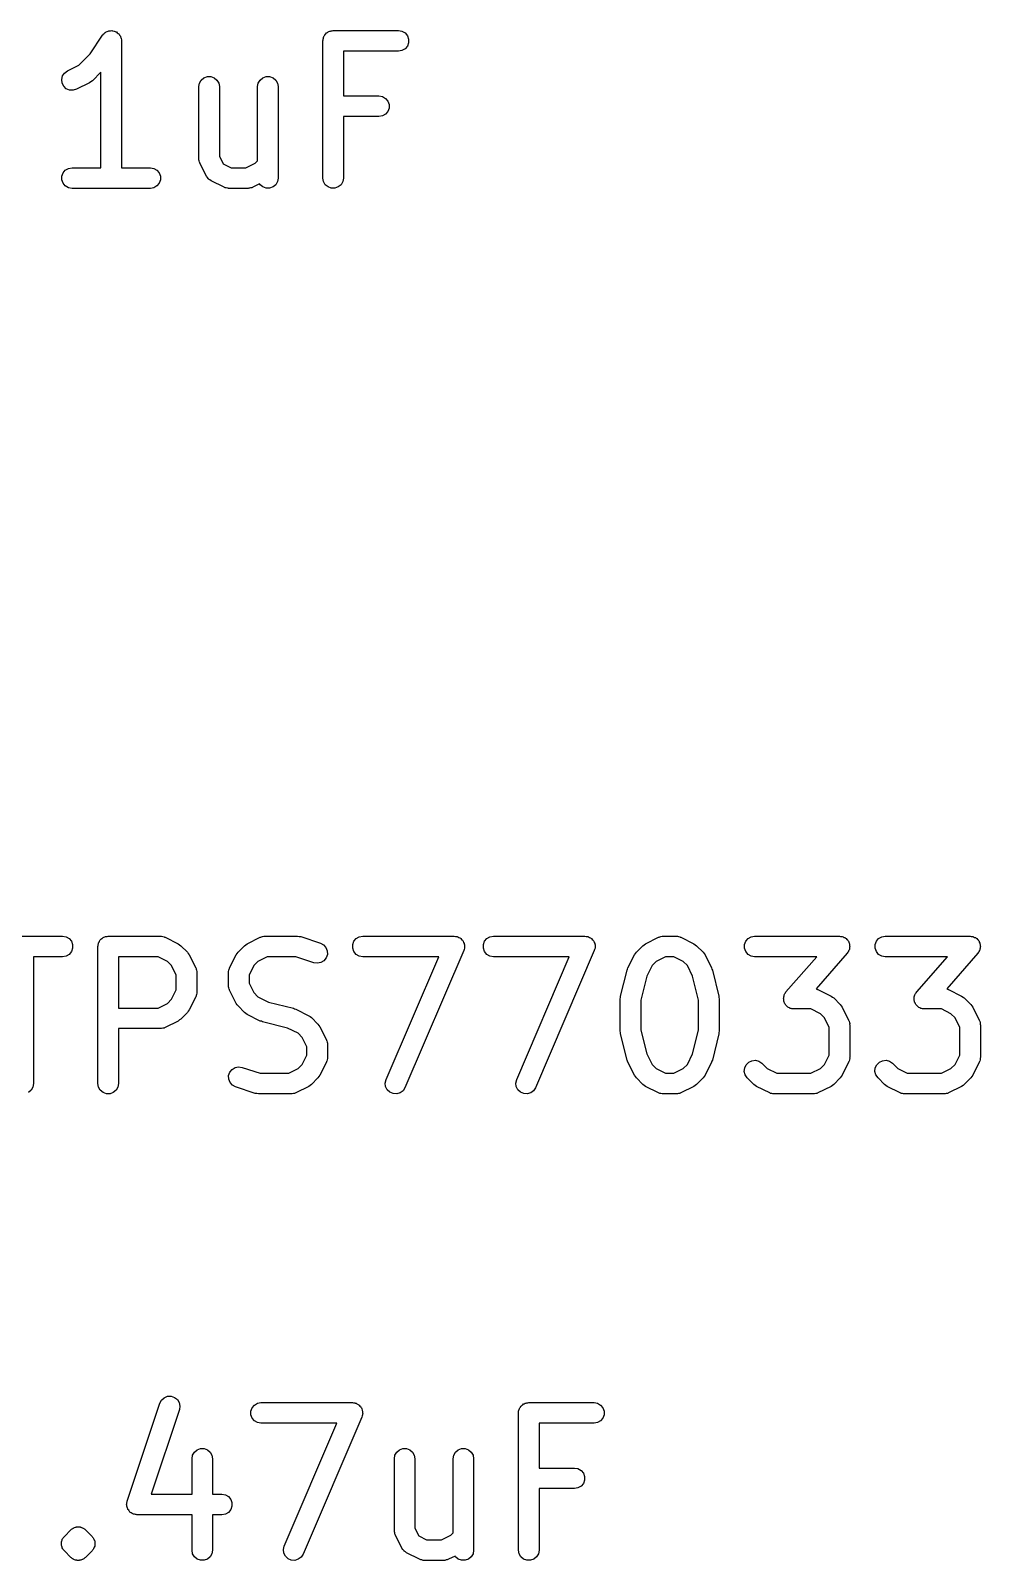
# Model space of a CAD drawing. Extents: x 168 to 187.3, y -122.4 to -95.9.
# Drawn here: x 180.35 to 187.27, y -108.63 to -97.48 of the extents above; entities that cross this region are included whole.
import ezdxf

# ---------------------------------------------------------------- set-up
doc = ezdxf.new("R2010")
doc.units = 0
doc.header["$MEASUREMENT"] = 0
doc.layers.add('BLACK', color=7, linetype='CONTINUOUS')

msp = doc.modelspace()

# ---------------------------------------------------------------- linework, layer by layer
at = {"layer": 'Black'}
for p, q in [((180.78, -97.6475), (180.871, -97.5108)), ((180.871, -97.5108), (180.874, -97.5078)), ((180.874, -97.5078), (180.876, -97.5042)), ((180.876, -97.5042), (180.883, -97.4984)), ((180.883, -97.4984), (180.889, -97.4919)), ((180.889, -97.4919), (180.893, -97.4901)), ((180.893, -97.4901), (180.896, -97.4874)), ((180.896, -97.4874), (180.904, -97.4844)), ((180.904, -97.4844), (180.912, -97.4804)), ((180.912, -97.4804), (180.916, -97.4799)), ((180.916, -97.4799), (180.92, -97.4785)), ((180.92, -97.4785), (180.929, -97.4785)), ((180.929, -97.4785), (180.938, -97.4775)), ((180.938, -97.4775), (180.942, -97.4785)), ((180.942, -97.4785), (180.946, -97.4785)), ((180.946, -97.4785), (180.955, -97.4816)), ((180.955, -97.4816), (180.963, -97.4837)), ((180.963, -97.4837), (180.967, -97.486)), ((180.967, -97.486), (180.971, -97.4874)), ((180.971, -97.4874), (180.978, -97.4932)), ((180.978, -97.4932), (180.985, -97.4981)), ((180.985, -97.4981), (180.988, -97.5015)), ((180.988, -97.5015), (180.991, -97.5042)), ((180.991, -97.5042), (180.995, -97.5119)), ((180.995, -97.5119), (181.001, -97.5191)), ((181.001, -97.5191), (181.002, -97.5231)), ((181.002, -97.5231), (181.004, -97.5267)), ((181.004, -97.5267), (181.005, -97.5355)), ((181.005, -97.5355), (181.008, -97.5441)), ((181.008, -97.5441), (181.008, -97.5483)), ((181.008, -97.5483), (181.008, -97.5524)), ((181.008, -97.5524), (181.008, -98.4774)), ((182.477, -97.5524), (182.479, -97.5459)), ((182.477, -98.5524), (182.477, -97.5524)), ((182.479, -97.5394), (182.481, -97.5332)), ((182.479, -97.5459), (182.479, -97.5394)), ((182.481, -97.5332), (182.482, -97.5267)), ((182.482, -97.5267), (182.485, -97.521)), ((182.485, -97.521), (182.487, -97.5149)), ((182.487, -97.5149), (182.492, -97.5099)), ((182.492, -97.5099), (182.495, -97.5042)), ((182.495, -97.5042), (182.5, -97.5)), ((182.5, -97.5), (182.504, -97.4949)), ((182.504, -97.4949), (182.51, -97.4916)), ((182.51, -97.4916), (182.515, -97.4874)), ((182.515, -97.4874), (182.521, -97.4852)), ((182.521, -97.4852), (182.527, -97.4819)), ((182.527, -97.4819), (182.533, -97.4808)), ((182.533, -97.4808), (182.539, -97.4785)), ((182.539, -97.4785), (182.546, -97.4785)), ((182.546, -97.4785), (182.552, -97.4774)), ((182.552, -97.4774), (183.029, -97.4774)), ((183.029, -97.4774), (183.054, -97.4819)), ((183.054, -97.4819), (183.077, -97.4949)), ((183.077, -97.4949), (183.094, -97.5149)), ((183.094, -97.5149), (183.102, -97.5394)), ((183.102, -97.5394), (183.102, -97.5654)), ((180.698, -97.7288), (180.78, -97.6475)), ((183.029, -97.6274), (182.627, -97.6274)), ((182.627, -97.6274), (182.627, -97.9536)), ((183.054, -97.6229), (183.029, -97.6274)), ((183.077, -97.6098), (183.054, -97.6229)), ((183.094, -97.5899), (183.077, -97.6098)), ((183.102, -97.5654), (183.094, -97.5899)), ((180.593, -97.7865), (180.614, -97.771)), ((180.614, -97.771), (180.698, -97.7288)), ((180.858, -97.7811), (180.796, -97.8435)), ((180.858, -98.4774), (180.858, -97.7811)), ((180.573, -97.8336), (180.579, -97.8083)), ((180.576, -97.8595), (180.573, -97.8336)), ((180.587, -97.8828), (180.576, -97.8595)), ((180.579, -97.8083), (180.593, -97.7865)), ((180.606, -97.9007), (180.587, -97.8828)), ((180.776, -97.8576), (180.681, -97.9052)), ((180.786, -97.8504), (180.776, -97.8576)), ((180.796, -97.8435), (180.786, -97.8504)), ((181.573, -97.8857), (181.577, -97.8601)), ((181.573, -98.4095), (181.573, -97.8857)), ((181.577, -97.8601), (181.59, -97.8375)), ((181.59, -97.8375), (181.61, -97.8208)), ((181.61, -97.8208), (181.635, -97.8119)), ((181.635, -97.8119), (181.661, -97.8119)), ((181.661, -97.8119), (181.685, -97.8208)), ((181.685, -97.8208), (181.705, -97.8375)), ((181.705, -97.8375), (181.718, -97.8601)), ((181.718, -97.8601), (181.723, -97.8857)), ((181.723, -97.8857), (181.723, -98.3918)), ((182.001, -97.8857), (182.006, -97.8601)), ((182.001, -98.4261), (182.001, -97.8857)), ((182.006, -97.8601), (182.019, -97.8375)), ((182.019, -97.8375), (182.039, -97.8208)), ((182.039, -97.8208), (182.063, -97.8119)), ((182.063, -97.8119), (182.089, -97.8119)), ((182.089, -97.8119), (182.114, -97.8208)), ((182.114, -97.8208), (182.134, -97.8375)), ((182.134, -97.8375), (182.147, -97.8601)), ((182.147, -97.8601), (182.151, -97.8857)), ((182.151, -97.8857), (182.151, -98.5524)), ((180.63, -97.911), (180.606, -97.9007)), ((180.656, -97.9126), (180.63, -97.911)), ((180.681, -97.9052), (180.656, -97.9126)), ((182.627, -97.9536), (182.886, -97.9536)), ((182.886, -97.9536), (182.911, -97.9581)), ((182.911, -97.9581), (182.934, -97.9711)), ((182.934, -97.9711), (182.951, -97.9911)), ((182.951, -97.9911), (182.96, -98.0155)), ((182.886, -98.1036), (182.627, -98.1036)), ((182.627, -98.1036), (182.627, -98.5524)), ((182.911, -98.099), (182.886, -98.1036)), ((182.934, -98.086), (182.911, -98.099)), ((182.951, -98.0661), (182.934, -98.086)), ((182.96, -98.0416), (182.951, -98.0661)), ((182.96, -98.0155), (182.96, -98.0416)), ((181.573, -98.4138), (181.573, -98.4095)), ((181.573, -98.4181), (181.573, -98.4138)), ((181.576, -98.4265), (181.573, -98.4181)), ((181.577, -98.4352), (181.576, -98.4265)), ((181.579, -98.4389), (181.577, -98.4352)), ((181.581, -98.4431), (181.579, -98.4389)), ((181.628, -98.5383), (181.581, -98.4431)), ((181.723, -98.3918), (181.751, -98.4489)), ((181.751, -98.4489), (181.808, -98.4774)), ((181.916, -98.4774), (181.984, -98.4431)), ((181.984, -98.4431), (182.001, -98.4261)), ((180.574, -98.5394), (180.583, -98.5149)), ((180.574, -98.5654), (180.574, -98.5394)), ((180.583, -98.5149), (180.599, -98.4949)), ((180.599, -98.4949), (180.622, -98.4819)), ((180.622, -98.4819), (180.648, -98.4774)), ((180.648, -98.4774), (180.858, -98.4774)), ((181.008, -98.4774), (181.219, -98.4774)), ((181.219, -98.4774), (181.245, -98.4819)), ((181.245, -98.4819), (181.267, -98.4949)), ((181.267, -98.4949), (181.284, -98.5149)), ((181.284, -98.5149), (181.293, -98.5394)), ((181.293, -98.5394), (181.293, -98.5654)), ((181.635, -98.5471), (181.628, -98.5383)), ((181.641, -98.5563), (181.635, -98.5471)), ((181.642, -98.5576), (181.641, -98.5563)), ((181.644, -98.5592), (181.642, -98.5576)), ((181.653, -98.5653), (181.644, -98.5592)), ((181.808, -98.4774), (181.916, -98.4774)), ((182.151, -98.5524), (182.147, -98.578)), ((182.482, -98.578), (182.477, -98.5524)), ((182.627, -98.5524), (182.623, -98.578)), ((180.583, -98.5899), (180.574, -98.5654)), ((180.599, -98.6098), (180.583, -98.5899)), ((180.622, -98.6229), (180.599, -98.6098)), ((180.648, -98.6274), (180.622, -98.6229)), ((181.219, -98.6274), (180.648, -98.6274)), ((181.245, -98.6229), (181.219, -98.6274)), ((181.267, -98.6098), (181.245, -98.6229)), ((181.284, -98.5899), (181.267, -98.6098)), ((181.293, -98.5654), (181.284, -98.5899)), ((181.662, -98.5718), (181.653, -98.5653)), ((181.757, -98.6195), (181.662, -98.5718)), ((181.761, -98.6207), (181.757, -98.6195)), ((181.765, -98.6229), (181.761, -98.6207)), ((181.773, -98.6244), (181.765, -98.6229)), ((181.782, -98.6269), (181.773, -98.6244)), ((181.786, -98.6266), (181.782, -98.6269)), ((181.79, -98.6274), (181.786, -98.6266)), ((181.933, -98.6274), (181.79, -98.6274)), ((181.938, -98.6266), (181.933, -98.6274)), ((181.942, -98.6269), (181.938, -98.6266)), ((181.95, -98.6244), (181.942, -98.6269)), ((181.959, -98.6229), (181.95, -98.6244)), ((181.963, -98.6207), (181.959, -98.6229)), ((181.967, -98.6195), (181.963, -98.6207)), ((182.016, -98.5951), (181.967, -98.6195)), ((182.019, -98.6006), (182.016, -98.5951)), ((182.039, -98.6173), (182.019, -98.6006)), ((182.063, -98.6262), (182.039, -98.6173)), ((182.089, -98.6262), (182.063, -98.6262)), ((182.114, -98.6173), (182.089, -98.6262)), ((182.134, -98.6006), (182.114, -98.6173)), ((182.147, -98.578), (182.134, -98.6006)), ((182.495, -98.6006), (182.482, -98.578)), ((182.515, -98.6173), (182.495, -98.6006)), ((182.539, -98.6262), (182.515, -98.6173)), ((182.565, -98.6262), (182.539, -98.6262)), ((182.59, -98.6173), (182.565, -98.6262)), ((182.61, -98.6006), (182.59, -98.6173)), ((182.623, -98.578), (182.61, -98.6006)), ((180.007, -104.077), (180.579, -104.077)), ((180.579, -104.077), (180.604, -104.082)), ((180.604, -104.082), (180.627, -104.095)), ((180.627, -104.095), (180.644, -104.115)), ((180.644, -104.115), (180.652, -104.139)), ((180.838, -104.139), (180.84, -104.133)), ((180.84, -104.133), (180.841, -104.127)), ((180.841, -104.127), (180.845, -104.121)), ((180.845, -104.121), (180.847, -104.115)), ((180.847, -104.115), (180.851, -104.11)), ((180.851, -104.11), (180.854, -104.104)), ((180.854, -104.104), (180.859, -104.1)), ((180.859, -104.1), (180.864, -104.095)), ((180.864, -104.095), (180.869, -104.092)), ((180.869, -104.092), (180.874, -104.087)), ((180.874, -104.087), (180.881, -104.085)), ((180.881, -104.085), (180.886, -104.082)), ((180.886, -104.082), (180.893, -104.081)), ((180.893, -104.081), (180.899, -104.079)), ((180.899, -104.079), (180.905, -104.079)), ((180.905, -104.079), (180.912, -104.077)), ((180.912, -104.077), (181.293, -104.077)), ((181.293, -104.077), (181.297, -104.078)), ((181.297, -104.078), (181.301, -104.078)), ((181.301, -104.078), (181.31, -104.08)), ((181.31, -104.08), (181.319, -104.082)), ((181.319, -104.082), (181.322, -104.084)), ((181.322, -104.084), (181.326, -104.085)), ((181.326, -104.085), (181.422, -104.133)), ((181.422, -104.133), (181.431, -104.14)), ((181.916, -104.14), (181.926, -104.133)), ((181.926, -104.133), (182.021, -104.085)), ((182.021, -104.085), (182.025, -104.084)), ((182.025, -104.084), (182.029, -104.082)), ((182.029, -104.082), (182.038, -104.08)), ((182.038, -104.08), (182.046, -104.078)), ((182.046, -104.078), (182.051, -104.078)), ((182.051, -104.078), (182.055, -104.077)), ((182.055, -104.077), (182.293, -104.077)), ((182.293, -104.077), (182.305, -104.079)), ((182.305, -104.079), (182.317, -104.081)), ((182.317, -104.081), (182.459, -104.129)), ((182.459, -104.129), (182.482, -104.141)), ((182.695, -104.139), (182.704, -104.115)), ((182.704, -104.115), (182.721, -104.095)), ((182.721, -104.095), (182.743, -104.082)), ((182.743, -104.082), (182.769, -104.077)), ((182.769, -104.077), (183.436, -104.077)), ((183.436, -104.077), (183.444, -104.079)), ((183.444, -104.079), (183.453, -104.079)), ((183.453, -104.079), (183.457, -104.081)), ((183.457, -104.081), (183.461, -104.082)), ((183.461, -104.082), (183.469, -104.086)), ((183.469, -104.086), (183.477, -104.09)), ((183.477, -104.09), (183.48, -104.093)), ((183.48, -104.093), (183.484, -104.095)), ((183.484, -104.095), (183.489, -104.102)), ((183.489, -104.102), (183.496, -104.107)), ((183.496, -104.107), (183.498, -104.111)), ((183.498, -104.111), (183.501, -104.115)), ((183.501, -104.115), (183.504, -104.123)), ((183.504, -104.123), (183.508, -104.131)), ((183.508, -104.131), (183.508, -104.135)), ((183.508, -104.135), (183.51, -104.139)), ((183.648, -104.139), (183.656, -104.115)), ((183.656, -104.115), (183.673, -104.095)), ((183.673, -104.095), (183.696, -104.082)), ((183.696, -104.082), (183.721, -104.077)), ((183.721, -104.077), (184.388, -104.077)), ((184.388, -104.077), (184.397, -104.079)), ((184.397, -104.079), (184.405, -104.079)), ((184.405, -104.079), (184.409, -104.081)), ((184.409, -104.081), (184.414, -104.082)), ((184.414, -104.082), (184.421, -104.086)), ((184.421, -104.086), (184.429, -104.09)), ((184.429, -104.09), (184.432, -104.093)), ((184.432, -104.093), (184.436, -104.095)), ((184.436, -104.095), (184.442, -104.102)), ((184.442, -104.102), (184.448, -104.107)), ((184.448, -104.107), (184.45, -104.111)), ((184.45, -104.111), (184.453, -104.115)), ((184.453, -104.115), (184.456, -104.123)), ((184.456, -104.123), (184.46, -104.131)), ((184.46, -104.131), (184.46, -104.135)), ((184.46, -104.135), (184.462, -104.139)), ((184.821, -104.14), (184.831, -104.133)), ((184.831, -104.133), (184.926, -104.085)), ((184.926, -104.085), (184.93, -104.084)), ((184.93, -104.084), (184.934, -104.082)), ((184.934, -104.082), (184.943, -104.08)), ((184.943, -104.08), (184.951, -104.078)), ((184.951, -104.078), (184.955, -104.078)), ((184.955, -104.078), (184.96, -104.077)), ((184.96, -104.077), (185.055, -104.077)), ((185.055, -104.077), (185.059, -104.078)), ((185.059, -104.078), (185.063, -104.078)), ((185.063, -104.078), (185.072, -104.08)), ((185.072, -104.08), (185.08, -104.082)), ((185.08, -104.082), (185.084, -104.084)), ((185.084, -104.084), (185.088, -104.085)), ((185.088, -104.085), (185.184, -104.133)), ((185.184, -104.133), (185.193, -104.14)), ((185.552, -104.139), (185.561, -104.115)), ((185.561, -104.115), (185.578, -104.095)), ((185.578, -104.095), (185.601, -104.082)), ((185.601, -104.082), (185.626, -104.077)), ((185.626, -104.077), (186.245, -104.077)), ((186.245, -104.077), (186.252, -104.079)), ((186.252, -104.079), (186.26, -104.079)), ((186.26, -104.079), (186.265, -104.081)), ((186.265, -104.081), (186.271, -104.082)), ((186.271, -104.082), (186.277, -104.086)), ((186.277, -104.086), (186.284, -104.088)), ((186.284, -104.088), (186.288, -104.092)), ((186.288, -104.092), (186.293, -104.095)), ((186.293, -104.095), (186.298, -104.101)), ((186.298, -104.101), (186.304, -104.105)), ((186.304, -104.105), (186.306, -104.11)), ((186.306, -104.11), (186.31, -104.115)), ((186.31, -104.115), (186.313, -104.122)), ((186.313, -104.122), (186.316, -104.128)), ((186.316, -104.128), (186.317, -104.134)), ((186.317, -104.134), (186.319, -104.139)), ((186.505, -104.139), (186.514, -104.115)), ((186.514, -104.115), (186.53, -104.095)), ((186.53, -104.095), (186.553, -104.082)), ((186.553, -104.082), (186.579, -104.077)), ((186.579, -104.077), (187.198, -104.077)), ((187.198, -104.077), (187.205, -104.079)), ((187.205, -104.079), (187.212, -104.079)), ((187.212, -104.079), (187.218, -104.081)), ((187.218, -104.081), (187.223, -104.082)), ((187.223, -104.082), (187.23, -104.086)), ((187.23, -104.086), (187.236, -104.088)), ((187.236, -104.088), (187.241, -104.092)), ((187.241, -104.092), (187.246, -104.095)), ((187.246, -104.095), (187.251, -104.101)), ((187.251, -104.101), (187.256, -104.105)), ((187.256, -104.105), (187.259, -104.11)), ((187.259, -104.11), (187.263, -104.115)), ((187.263, -104.115), (187.265, -104.122)), ((187.265, -104.122), (187.269, -104.128)), ((187.269, -104.128), (187.269, -104.134)), ((187.269, -104.134), (187.271, -104.139)), ((180.579, -104.227), (180.368, -104.227)), ((180.368, -104.227), (180.368, -105.152)), ((180.604, -104.223), (180.579, -104.227)), ((180.627, -104.21), (180.604, -104.223)), ((180.644, -104.19), (180.627, -104.21)), ((180.652, -104.165), (180.644, -104.19)), ((180.652, -104.139), (180.652, -104.165)), ((180.837, -104.152), (180.838, -104.146)), ((180.837, -105.152), (180.837, -104.152)), ((180.838, -104.146), (180.838, -104.139)), ((180.987, -104.227), (180.987, -104.601)), ((181.275, -104.227), (180.987, -104.227)), ((181.344, -104.262), (181.275, -104.227)), ((181.431, -104.14), (181.441, -104.147)), ((181.441, -104.147), (181.489, -104.195)), ((181.489, -104.195), (181.496, -104.204)), ((181.496, -104.204), (181.503, -104.214)), ((181.503, -104.214), (181.55, -104.309)), ((181.797, -104.309), (181.845, -104.214)), ((181.845, -104.214), (181.852, -104.204)), ((181.852, -104.204), (181.859, -104.195)), ((181.859, -104.195), (181.906, -104.147)), ((181.906, -104.147), (181.916, -104.14)), ((182.072, -104.227), (182.004, -104.262)), ((182.281, -104.227), (182.072, -104.227)), ((182.412, -104.271), (182.281, -104.227)), ((182.482, -104.141), (182.5, -104.161)), ((182.502, -104.236), (182.485, -104.256)), ((182.5, -104.161), (182.509, -104.185)), ((182.51, -104.211), (182.502, -104.236)), ((182.509, -104.185), (182.51, -104.211)), ((182.695, -104.165), (182.695, -104.139)), ((182.704, -104.19), (182.695, -104.165)), ((182.721, -104.21), (182.704, -104.19)), ((182.743, -104.223), (182.721, -104.21)), ((182.769, -104.227), (182.743, -104.223)), ((183.322, -104.227), (182.769, -104.227)), ((182.938, -105.123), (183.322, -104.227)), ((183.505, -104.182), (183.076, -105.182)), ((183.507, -104.174), (183.505, -104.182)), ((183.51, -104.165), (183.507, -104.174)), ((183.51, -104.139), (183.51, -104.148)), ((183.51, -104.148), (183.511, -104.157)), ((183.511, -104.157), (183.51, -104.161)), ((183.51, -104.161), (183.51, -104.165)), ((183.648, -104.165), (183.648, -104.139)), ((183.656, -104.19), (183.648, -104.165)), ((183.673, -104.21), (183.656, -104.19)), ((183.696, -104.223), (183.673, -104.21)), ((183.721, -104.227), (183.696, -104.223)), ((184.274, -104.227), (183.721, -104.227)), ((183.891, -105.123), (184.274, -104.227)), ((184.457, -104.182), (184.028, -105.182)), ((184.459, -104.174), (184.457, -104.182)), ((184.462, -104.165), (184.459, -104.174)), ((184.462, -104.139), (184.462, -104.148)), ((184.462, -104.148), (184.463, -104.157)), ((184.463, -104.157), (184.462, -104.161)), ((184.462, -104.161), (184.462, -104.165)), ((184.702, -104.309), (184.75, -104.214)), ((184.75, -104.214), (184.757, -104.204)), ((184.757, -104.204), (184.764, -104.195)), ((184.764, -104.195), (184.811, -104.147)), ((184.811, -104.147), (184.821, -104.14)), ((184.977, -104.227), (184.909, -104.262)), ((185.037, -104.227), (184.977, -104.227)), ((185.106, -104.262), (185.037, -104.227)), ((185.193, -104.14), (185.203, -104.147)), ((185.203, -104.147), (185.251, -104.195)), ((185.251, -104.195), (185.258, -104.204)), ((185.258, -104.204), (185.265, -104.214)), ((185.265, -104.214), (185.312, -104.309)), ((185.552, -104.165), (185.552, -104.139)), ((185.561, -104.19), (185.552, -104.165)), ((185.578, -104.21), (185.561, -104.19)), ((185.601, -104.223), (185.578, -104.21)), ((185.626, -104.227), (185.601, -104.223)), ((186.08, -104.227), (185.626, -104.227)), ((185.855, -104.484), (186.08, -104.227)), ((186.302, -104.202), (186.074, -104.462)), ((186.305, -104.195), (186.302, -104.202)), ((186.31, -104.19), (186.305, -104.195)), ((186.312, -104.184), (186.31, -104.19)), ((186.315, -104.179), (186.312, -104.184)), ((186.317, -104.172), (186.315, -104.179)), ((186.319, -104.165), (186.317, -104.172)), ((186.319, -104.139), (186.319, -104.147)), ((186.319, -104.147), (186.32, -104.154)), ((186.32, -104.154), (186.319, -104.16)), ((186.319, -104.16), (186.319, -104.165)), ((186.505, -104.165), (186.505, -104.139)), ((186.514, -104.19), (186.505, -104.165)), ((186.53, -104.21), (186.514, -104.19)), ((186.553, -104.223), (186.53, -104.21)), ((186.579, -104.227), (186.553, -104.223)), ((187.032, -104.227), (186.579, -104.227)), ((186.808, -104.484), (187.032, -104.227)), ((187.254, -104.202), (187.027, -104.462)), ((187.258, -104.195), (187.254, -104.202)), ((187.263, -104.19), (187.258, -104.195)), ((187.265, -104.184), (187.263, -104.19)), ((187.268, -104.179), (187.265, -104.184)), ((187.269, -104.172), (187.268, -104.179)), ((187.271, -104.165), (187.269, -104.172)), ((187.271, -104.139), (187.271, -104.147)), ((187.271, -104.147), (187.273, -104.154)), ((187.273, -104.154), (187.271, -104.16)), ((187.271, -104.16), (187.271, -104.165)), ((181.374, -104.292), (181.344, -104.262)), ((181.408, -104.361), (181.374, -104.292)), ((181.55, -104.309), (181.552, -104.313)), ((181.552, -104.313), (181.554, -104.317)), ((181.554, -104.317), (181.555, -104.326)), ((181.555, -104.326), (181.558, -104.334)), ((181.558, -104.334), (181.558, -104.339)), ((181.558, -104.339), (181.558, -104.343)), ((181.558, -104.343), (181.558, -104.486)), ((181.789, -104.343), (181.79, -104.339)), ((181.789, -104.438), (181.789, -104.343)), ((181.79, -104.334), (181.792, -104.326)), ((181.79, -104.339), (181.79, -104.334)), ((181.792, -104.326), (181.794, -104.317)), ((181.794, -104.317), (181.796, -104.313)), ((181.796, -104.313), (181.797, -104.309)), ((181.974, -104.292), (181.939, -104.361)), ((182.004, -104.262), (181.974, -104.292)), ((182.438, -104.275), (182.412, -104.271)), ((182.463, -104.27), (182.438, -104.275)), ((182.485, -104.256), (182.463, -104.27)), ((184.649, -104.515), (184.696, -104.325)), ((184.696, -104.325), (184.7, -104.317)), ((184.7, -104.317), (184.702, -104.309)), ((184.878, -104.292), (184.84, -104.369)), ((184.909, -104.262), (184.878, -104.292)), ((185.136, -104.292), (185.106, -104.262)), ((185.174, -104.369), (185.136, -104.292)), ((185.312, -104.309), (185.315, -104.317)), ((185.315, -104.317), (185.318, -104.325)), ((185.318, -104.325), (185.366, -104.515)), ((181.374, -104.537), (181.408, -104.468)), ((181.408, -104.468), (181.408, -104.361)), ((181.79, -104.442), (181.789, -104.438)), ((181.79, -104.447), (181.79, -104.442)), ((181.792, -104.455), (181.79, -104.447)), ((181.794, -104.464), (181.792, -104.455)), ((181.796, -104.467), (181.794, -104.464)), ((181.797, -104.472), (181.796, -104.467)), ((181.939, -104.361), (181.939, -104.42)), ((181.939, -104.42), (181.974, -104.489)), ((184.84, -104.369), (184.796, -104.543)), ((185.218, -104.543), (185.174, -104.369)), ((186.074, -104.462), (186.08, -104.463)), ((186.08, -104.463), (186.084, -104.465)), ((186.084, -104.465), (186.088, -104.466)), ((186.088, -104.466), (186.184, -104.514)), ((187.027, -104.462), (187.033, -104.463)), ((187.033, -104.463), (187.037, -104.465)), ((187.037, -104.465), (187.041, -104.466)), ((187.041, -104.466), (187.136, -104.514)), ((181.275, -104.601), (181.344, -104.567)), ((181.344, -104.567), (181.374, -104.537)), ((181.55, -104.519), (181.503, -104.614)), ((181.552, -104.515), (181.55, -104.519)), ((181.554, -104.511), (181.552, -104.515)), ((181.555, -104.503), (181.554, -104.511)), ((181.558, -104.494), (181.555, -104.503)), ((181.558, -104.486), (181.558, -104.49)), ((181.558, -104.49), (181.558, -104.494)), ((181.845, -104.567), (181.797, -104.472)), ((181.852, -104.577), (181.845, -104.567)), ((181.859, -104.586), (181.852, -104.577)), ((181.974, -104.489), (182.004, -104.519)), ((182.004, -104.519), (182.081, -104.558)), ((182.081, -104.558), (182.263, -104.603)), ((184.646, -104.533), (184.648, -104.524)), ((184.646, -104.771), (184.646, -104.533)), ((184.648, -104.524), (184.649, -104.515)), ((184.796, -104.543), (184.796, -104.762)), ((185.218, -104.762), (185.218, -104.543)), ((185.366, -104.515), (185.366, -104.524)), ((185.366, -104.524), (185.368, -104.533)), ((185.368, -104.533), (185.368, -104.771)), ((185.837, -104.532), (185.838, -104.526)), ((185.838, -104.539), (185.837, -104.532)), ((185.838, -104.52), (185.841, -104.513)), ((185.838, -104.526), (185.838, -104.52)), ((185.838, -104.546), (185.838, -104.539)), ((185.84, -104.552), (185.838, -104.546)), ((185.841, -104.558), (185.84, -104.552)), ((185.841, -104.513), (185.842, -104.506)), ((185.844, -104.564), (185.841, -104.558)), ((185.842, -104.506), (185.845, -104.501)), ((185.847, -104.571), (185.844, -104.564)), ((185.845, -104.501), (185.847, -104.496)), ((185.847, -104.496), (185.852, -104.49)), ((185.851, -104.575), (185.847, -104.571)), ((185.853, -104.58), (185.851, -104.575)), ((185.852, -104.49), (185.855, -104.484)), ((185.859, -104.585), (185.853, -104.58)), ((186.184, -104.514), (186.193, -104.521)), ((186.193, -104.521), (186.203, -104.528)), ((186.203, -104.528), (186.251, -104.576)), ((186.251, -104.576), (186.258, -104.585)), ((186.789, -104.532), (186.79, -104.526)), ((186.79, -104.539), (186.789, -104.532)), ((186.79, -104.52), (186.793, -104.513)), ((186.79, -104.526), (186.79, -104.52)), ((186.79, -104.546), (186.79, -104.539)), ((186.792, -104.552), (186.79, -104.546)), ((186.793, -104.558), (186.792, -104.552)), ((186.793, -104.513), (186.794, -104.506)), ((186.797, -104.564), (186.793, -104.558)), ((186.794, -104.506), (186.797, -104.501)), ((186.797, -104.501), (186.799, -104.496)), ((186.799, -104.571), (186.797, -104.564)), ((186.799, -104.496), (186.804, -104.49)), ((186.803, -104.575), (186.799, -104.571)), ((186.806, -104.58), (186.803, -104.575)), ((186.804, -104.49), (186.808, -104.484)), ((186.811, -104.585), (186.806, -104.58)), ((187.136, -104.514), (187.146, -104.521)), ((187.146, -104.521), (187.155, -104.528)), ((187.155, -104.528), (187.203, -104.576)), ((187.203, -104.576), (187.21, -104.585)), ((180.987, -104.601), (181.275, -104.601)), ((181.431, -104.688), (181.422, -104.696)), ((181.441, -104.682), (181.431, -104.688)), ((181.489, -104.634), (181.441, -104.682)), ((181.496, -104.624), (181.489, -104.634)), ((181.503, -104.614), (181.496, -104.624)), ((181.906, -104.634), (181.859, -104.586)), ((181.916, -104.641), (181.906, -104.634)), ((181.926, -104.648), (181.916, -104.641)), ((182.021, -104.696), (181.926, -104.648)), ((182.263, -104.603), (182.271, -104.607)), ((182.271, -104.607), (182.279, -104.609)), ((182.279, -104.609), (182.374, -104.657)), ((182.374, -104.657), (182.384, -104.664)), ((182.384, -104.664), (182.394, -104.671)), ((182.394, -104.671), (182.441, -104.718)), ((185.864, -104.591), (185.859, -104.585)), ((185.869, -104.594), (185.864, -104.591)), ((185.873, -104.597), (185.869, -104.594)), ((185.88, -104.6), (185.873, -104.597)), ((185.886, -104.604), (185.88, -104.6)), ((185.892, -104.605), (185.886, -104.604)), ((185.897, -104.607), (185.892, -104.605)), ((185.905, -104.607), (185.897, -104.607)), ((185.912, -104.608), (185.905, -104.607)), ((186.037, -104.608), (185.912, -104.608)), ((186.106, -104.643), (186.037, -104.608)), ((186.136, -104.673), (186.106, -104.643)), ((186.17, -104.742), (186.136, -104.673)), ((186.258, -104.585), (186.265, -104.595)), ((186.265, -104.595), (186.312, -104.69)), ((186.312, -104.69), (186.314, -104.694)), ((186.314, -104.694), (186.316, -104.698)), ((186.816, -104.591), (186.811, -104.585)), ((186.821, -104.594), (186.816, -104.591)), ((186.825, -104.597), (186.821, -104.594)), ((186.832, -104.6), (186.825, -104.597)), ((186.839, -104.604), (186.832, -104.6)), ((186.844, -104.605), (186.839, -104.604)), ((186.85, -104.607), (186.844, -104.605)), ((186.857, -104.607), (186.85, -104.607)), ((186.864, -104.608), (186.857, -104.607)), ((186.989, -104.608), (186.864, -104.608)), ((187.058, -104.643), (186.989, -104.608)), ((187.088, -104.673), (187.058, -104.643)), ((187.123, -104.742), (187.088, -104.673)), ((187.21, -104.585), (187.217, -104.595)), ((187.217, -104.595), (187.265, -104.69)), ((187.265, -104.69), (187.266, -104.694)), ((187.266, -104.694), (187.268, -104.698)), ((181.293, -104.751), (180.987, -104.751)), ((180.987, -104.751), (180.987, -105.152)), ((181.297, -104.75), (181.293, -104.751)), ((181.301, -104.751), (181.297, -104.75)), ((181.31, -104.748), (181.301, -104.751)), ((181.319, -104.747), (181.31, -104.748)), ((181.322, -104.745), (181.319, -104.747)), ((181.326, -104.743), (181.322, -104.745)), ((181.422, -104.696), (181.326, -104.743)), ((182.029, -104.698), (182.021, -104.696)), ((182.037, -104.701), (182.029, -104.698)), ((182.219, -104.747), (182.037, -104.701)), ((182.296, -104.785), (182.219, -104.747)), ((182.326, -104.816), (182.296, -104.785)), ((182.441, -104.718), (182.448, -104.728)), ((182.448, -104.728), (182.455, -104.738)), ((182.455, -104.738), (182.503, -104.833)), ((184.648, -104.78), (184.646, -104.771)), ((184.649, -104.79), (184.648, -104.78)), ((184.696, -104.98), (184.649, -104.79)), ((184.796, -104.762), (184.84, -104.936)), ((185.174, -104.936), (185.218, -104.762)), ((185.366, -104.79), (185.318, -104.98)), ((185.368, -104.771), (185.366, -104.78)), ((185.366, -104.78), (185.366, -104.79)), ((186.17, -104.944), (186.17, -104.742)), ((186.316, -104.698), (186.317, -104.707)), ((186.317, -104.707), (186.32, -104.715)), ((186.32, -104.715), (186.319, -104.72)), ((186.319, -104.72), (186.32, -104.724)), ((186.32, -104.724), (186.32, -104.962)), ((187.123, -104.944), (187.123, -104.742)), ((187.268, -104.698), (187.27, -104.707)), ((187.27, -104.707), (187.272, -104.715)), ((187.272, -104.715), (187.272, -104.72)), ((187.272, -104.72), (187.273, -104.724)), ((187.273, -104.724), (187.273, -104.962)), ((182.361, -104.884), (182.326, -104.816)), ((182.361, -104.944), (182.361, -104.884)), ((182.503, -104.833), (182.504, -104.837)), ((182.504, -104.837), (182.506, -104.841)), ((182.506, -104.841), (182.508, -104.85)), ((182.508, -104.85), (182.51, -104.858)), ((182.51, -104.858), (182.51, -104.862)), ((182.51, -104.862), (182.511, -104.867)), ((182.511, -104.867), (182.511, -104.962)), ((182.296, -105.043), (182.326, -105.013)), ((182.326, -105.013), (182.361, -104.944)), ((182.503, -104.995), (182.455, -105.091)), ((182.504, -104.991), (182.503, -104.995)), ((182.506, -104.988), (182.504, -104.991)), ((182.508, -104.979), (182.506, -104.988)), ((182.51, -104.97), (182.508, -104.979)), ((182.511, -104.962), (182.51, -104.966)), ((182.51, -104.966), (182.51, -104.97)), ((184.7, -104.988), (184.696, -104.98)), ((184.702, -104.995), (184.7, -104.988)), ((184.75, -105.091), (184.702, -104.995)), ((184.84, -104.936), (184.878, -105.013)), ((184.878, -105.013), (184.909, -105.043)), ((185.106, -105.043), (185.136, -105.013)), ((185.136, -105.013), (185.174, -104.936)), ((185.312, -104.995), (185.265, -105.091)), ((185.315, -104.988), (185.312, -104.995)), ((185.318, -104.98), (185.315, -104.988)), ((185.554, -105.038), (185.565, -105.014)), ((185.565, -105.014), (185.583, -104.996)), ((185.583, -104.996), (185.607, -104.985)), ((185.607, -104.985), (185.633, -104.982)), ((185.633, -104.982), (185.658, -104.989)), ((185.658, -104.989), (185.679, -105.004)), ((185.679, -105.004), (185.718, -105.043)), ((186.106, -105.043), (186.136, -105.013)), ((186.136, -105.013), (186.17, -104.944)), ((186.312, -104.995), (186.265, -105.091)), ((186.314, -104.991), (186.312, -104.995)), ((186.316, -104.988), (186.314, -104.991)), ((186.317, -104.979), (186.316, -104.988)), ((186.32, -104.97), (186.317, -104.979)), ((186.32, -104.962), (186.319, -104.966)), ((186.319, -104.966), (186.32, -104.97)), ((186.506, -105.038), (186.517, -105.014)), ((186.517, -105.014), (186.536, -104.996)), ((186.536, -104.996), (186.559, -104.985)), ((186.559, -104.985), (186.585, -104.982)), ((186.585, -104.982), (186.61, -104.989)), ((186.61, -104.989), (186.632, -105.004)), ((186.632, -105.004), (186.671, -105.043)), ((187.058, -105.043), (187.088, -105.013)), ((187.088, -105.013), (187.123, -104.944)), ((187.265, -104.995), (187.217, -105.091)), ((187.266, -104.991), (187.265, -104.995)), ((187.268, -104.988), (187.266, -104.991)), ((187.27, -104.979), (187.268, -104.988)), ((187.272, -104.97), (187.27, -104.979)), ((187.273, -104.962), (187.272, -104.966)), ((187.272, -104.966), (187.272, -104.97)), ((181.79, -105.094), (181.798, -105.069)), ((181.791, -105.12), (181.79, -105.094)), ((181.8, -105.144), (181.791, -105.12)), ((181.798, -105.069), (181.815, -105.049)), ((181.815, -105.049), (181.837, -105.035)), ((181.837, -105.035), (181.862, -105.03)), ((181.862, -105.03), (181.888, -105.034)), ((181.888, -105.034), (182.019, -105.077)), ((182.019, -105.077), (182.228, -105.077)), ((182.228, -105.077), (182.296, -105.043)), ((182.441, -105.11), (182.394, -105.158)), ((182.448, -105.1), (182.441, -105.11)), ((182.455, -105.091), (182.448, -105.1)), ((182.932, -105.148), (182.938, -105.123)), ((183.885, -105.148), (183.891, -105.123)), ((184.757, -105.1), (184.75, -105.091)), ((184.764, -105.11), (184.757, -105.1)), ((184.811, -105.158), (184.764, -105.11)), ((184.909, -105.043), (184.977, -105.077)), ((184.977, -105.077), (185.037, -105.077)), ((185.037, -105.077), (185.106, -105.043)), ((185.251, -105.11), (185.203, -105.158)), ((185.258, -105.1), (185.251, -105.11)), ((185.265, -105.091), (185.258, -105.1)), ((185.551, -105.064), (185.554, -105.038)), ((185.558, -105.089), (185.551, -105.064)), ((185.573, -105.11), (185.558, -105.089)), ((185.621, -105.158), (185.573, -105.11)), ((185.718, -105.043), (185.787, -105.077)), ((185.787, -105.077), (186.037, -105.077)), ((186.037, -105.077), (186.106, -105.043)), ((186.251, -105.11), (186.203, -105.158)), ((186.258, -105.1), (186.251, -105.11)), ((186.265, -105.091), (186.258, -105.1)), ((186.504, -105.064), (186.506, -105.038)), ((186.511, -105.089), (186.504, -105.064)), ((186.526, -105.11), (186.511, -105.089)), ((186.573, -105.158), (186.526, -105.11)), ((186.671, -105.043), (186.739, -105.077)), ((186.739, -105.077), (186.989, -105.077)), ((186.989, -105.077), (187.058, -105.043)), ((187.203, -105.11), (187.155, -105.158)), ((187.21, -105.1), (187.203, -105.11)), ((187.217, -105.091), (187.21, -105.1)), ((180.35, -105.201), (180.33, -105.217)), ((180.363, -105.178), (180.35, -105.201)), ((180.368, -105.152), (180.363, -105.178)), ((180.841, -105.178), (180.837, -105.152)), ((180.854, -105.201), (180.841, -105.178)), ((180.874, -105.217), (180.854, -105.201)), ((180.899, -105.226), (180.874, -105.217)), ((180.925, -105.226), (180.899, -105.226)), ((180.949, -105.217), (180.925, -105.226)), ((180.969, -105.201), (180.949, -105.217)), ((180.982, -105.178), (180.969, -105.201)), ((180.987, -105.152), (180.982, -105.178)), ((181.818, -105.164), (181.8, -105.144)), ((181.841, -105.176), (181.818, -105.164)), ((181.983, -105.224), (181.841, -105.176)), ((181.995, -105.225), (181.983, -105.224)), ((182.007, -105.227), (181.995, -105.225)), ((182.245, -105.227), (182.007, -105.227)), ((182.249, -105.227), (182.245, -105.227)), ((182.254, -105.227), (182.249, -105.227)), ((182.262, -105.224), (182.254, -105.227)), ((182.271, -105.223), (182.262, -105.224)), ((182.275, -105.221), (182.271, -105.223)), ((182.279, -105.219), (182.275, -105.221)), ((182.374, -105.172), (182.279, -105.219)), ((182.384, -105.165), (182.374, -105.172)), ((182.394, -105.158), (182.384, -105.165)), ((182.935, -105.174), (182.932, -105.148)), ((182.947, -105.197), (182.935, -105.174)), ((182.966, -105.215), (182.947, -105.197)), ((182.99, -105.225), (182.966, -105.215)), ((183.016, -105.227), (182.99, -105.225)), ((183.041, -105.219), (183.016, -105.227)), ((183.062, -105.204), (183.041, -105.219)), ((183.076, -105.182), (183.062, -105.204)), ((183.888, -105.174), (183.885, -105.148)), ((183.899, -105.197), (183.888, -105.174)), ((183.918, -105.215), (183.899, -105.197)), ((183.942, -105.225), (183.918, -105.215)), ((183.968, -105.227), (183.942, -105.225)), ((183.993, -105.219), (183.968, -105.227)), ((184.014, -105.204), (183.993, -105.219)), ((184.028, -105.182), (184.014, -105.204)), ((184.821, -105.165), (184.811, -105.158)), ((184.831, -105.172), (184.821, -105.165)), ((184.926, -105.219), (184.831, -105.172)), ((184.93, -105.221), (184.926, -105.219)), ((184.934, -105.223), (184.93, -105.221)), ((184.943, -105.224), (184.934, -105.223)), ((184.951, -105.227), (184.943, -105.224)), ((184.955, -105.227), (184.951, -105.227)), ((184.96, -105.227), (184.955, -105.227)), ((185.055, -105.227), (184.96, -105.227)), ((185.059, -105.227), (185.055, -105.227)), ((185.063, -105.227), (185.059, -105.227)), ((185.072, -105.224), (185.063, -105.227)), ((185.08, -105.223), (185.072, -105.224)), ((185.084, -105.221), (185.08, -105.223)), ((185.088, -105.219), (185.084, -105.221)), ((185.184, -105.172), (185.088, -105.219)), ((185.193, -105.165), (185.184, -105.172)), ((185.203, -105.158), (185.193, -105.165)), ((185.631, -105.165), (185.621, -105.158)), ((185.64, -105.172), (185.631, -105.165)), ((185.736, -105.219), (185.64, -105.172)), ((185.74, -105.221), (185.736, -105.219)), ((185.743, -105.223), (185.74, -105.221)), ((185.752, -105.224), (185.743, -105.223)), ((185.76, -105.227), (185.752, -105.224)), ((185.765, -105.227), (185.76, -105.227)), ((185.769, -105.227), (185.765, -105.227)), ((186.055, -105.227), (185.769, -105.227)), ((186.059, -105.227), (186.055, -105.227)), ((186.063, -105.227), (186.059, -105.227)), ((186.072, -105.224), (186.063, -105.227)), ((186.08, -105.223), (186.072, -105.224)), ((186.084, -105.221), (186.08, -105.223)), ((186.088, -105.219), (186.084, -105.221)), ((186.184, -105.172), (186.088, -105.219)), ((186.193, -105.165), (186.184, -105.172)), ((186.203, -105.158), (186.193, -105.165)), ((186.583, -105.165), (186.573, -105.158)), ((186.593, -105.172), (186.583, -105.165)), ((186.688, -105.219), (186.593, -105.172)), ((186.692, -105.221), (186.688, -105.219)), ((186.696, -105.223), (186.692, -105.221)), ((186.704, -105.224), (186.696, -105.223)), ((186.713, -105.227), (186.704, -105.224)), ((186.717, -105.227), (186.713, -105.227)), ((186.721, -105.227), (186.717, -105.227)), ((187.007, -105.227), (186.721, -105.227)), ((187.011, -105.227), (187.007, -105.227)), ((187.016, -105.227), (187.011, -105.227)), ((187.024, -105.224), (187.016, -105.227)), ((187.033, -105.223), (187.024, -105.224)), ((187.037, -105.221), (187.033, -105.223)), ((187.041, -105.219), (187.037, -105.221)), ((187.136, -105.172), (187.041, -105.219)), ((187.146, -105.165), (187.136, -105.172)), ((187.155, -105.158), (187.146, -105.165)), ((181.05, -108.195), (181.288, -107.481)), ((181.288, -107.481), (181.301, -107.458)), ((181.301, -107.458), (181.32, -107.441)), ((181.32, -107.441), (181.344, -107.431)), ((181.344, -107.431), (181.371, -107.431)), ((181.371, -107.431), (181.395, -107.439)), ((181.395, -107.439), (181.416, -107.455)), ((181.416, -107.455), (181.429, -107.477)), ((181.429, -107.477), (181.434, -107.503)), ((181.978, -107.495), (182.001, -107.482)), ((182.001, -107.482), (182.026, -107.477)), ((182.026, -107.477), (182.693, -107.477)), ((182.693, -107.477), (182.701, -107.479)), ((182.701, -107.479), (182.71, -107.479)), ((182.71, -107.479), (182.714, -107.481)), ((182.714, -107.481), (182.719, -107.482)), ((182.719, -107.482), (182.726, -107.486)), ((183.947, -107.485), (183.953, -107.482)), ((183.953, -107.482), (183.959, -107.481)), ((183.959, -107.481), (183.966, -107.479)), ((183.966, -107.479), (183.972, -107.479)), ((183.972, -107.479), (183.979, -107.477)), ((183.979, -107.477), (184.455, -107.477)), ((184.455, -107.477), (184.48, -107.482)), ((184.48, -107.482), (184.503, -107.495)), ((181.431, -107.528), (181.225, -108.144)), ((181.434, -107.503), (181.431, -107.528)), ((181.952, -107.539), (181.961, -107.515)), ((181.952, -107.565), (181.952, -107.539)), ((181.961, -107.59), (181.952, -107.565)), ((181.961, -107.515), (181.978, -107.495)), ((181.978, -107.61), (181.961, -107.59)), ((182.762, -107.582), (182.333, -108.582)), ((182.726, -107.486), (182.734, -107.49)), ((182.734, -107.49), (182.737, -107.493)), ((182.737, -107.493), (182.741, -107.495)), ((182.741, -107.495), (182.747, -107.502)), ((182.747, -107.502), (182.753, -107.507)), ((182.753, -107.507), (182.755, -107.511)), ((182.755, -107.511), (182.758, -107.515)), ((182.758, -107.515), (182.761, -107.523)), ((182.761, -107.523), (182.765, -107.531)), ((182.764, -107.574), (182.762, -107.582)), ((182.767, -107.565), (182.764, -107.574)), ((182.765, -107.531), (182.765, -107.535)), ((182.765, -107.535), (182.767, -107.539)), ((182.767, -107.539), (182.767, -107.548)), ((182.767, -107.548), (182.768, -107.557)), ((182.768, -107.557), (182.767, -107.561)), ((182.767, -107.561), (182.767, -107.565)), ((183.904, -107.552), (183.905, -107.546)), ((183.904, -108.552), (183.904, -107.552)), ((183.905, -107.539), (183.907, -107.533)), ((183.905, -107.546), (183.905, -107.539)), ((183.907, -107.533), (183.908, -107.527)), ((183.908, -107.527), (183.911, -107.521)), ((183.911, -107.521), (183.914, -107.515)), ((183.914, -107.515), (183.918, -107.51)), ((183.918, -107.51), (183.921, -107.504)), ((183.921, -107.504), (183.926, -107.5)), ((183.926, -107.5), (183.93, -107.495)), ((183.93, -107.495), (183.936, -107.492)), ((183.936, -107.492), (183.941, -107.487)), ((183.941, -107.487), (183.947, -107.485)), ((184.503, -107.495), (184.52, -107.515)), ((184.52, -107.59), (184.503, -107.61)), ((184.52, -107.515), (184.529, -107.539)), ((184.529, -107.565), (184.52, -107.59)), ((184.529, -107.539), (184.529, -107.565)), ((182.001, -107.623), (181.978, -107.61)), ((182.026, -107.627), (182.001, -107.623)), ((182.579, -107.627), (182.026, -107.627)), ((182.195, -108.523), (182.579, -107.627)), ((184.455, -107.627), (184.054, -107.627)), ((184.054, -107.627), (184.054, -107.954)), ((184.48, -107.623), (184.455, -107.627)), ((184.503, -107.61), (184.48, -107.623)), ((181.56, -107.821), (181.585, -107.812)), ((181.585, -107.812), (181.611, -107.812)), ((181.611, -107.812), (181.635, -107.821)), ((183.036, -107.821), (183.061, -107.812)), ((183.061, -107.812), (183.087, -107.812)), ((183.087, -107.812), (183.111, -107.821)), ((183.465, -107.821), (183.489, -107.812)), ((183.489, -107.812), (183.515, -107.812)), ((183.515, -107.812), (183.54, -107.821)), ((181.523, -107.886), (181.527, -107.86)), ((181.523, -108.144), (181.523, -107.886)), ((181.527, -107.86), (181.54, -107.838)), ((181.54, -107.838), (181.56, -107.821)), ((181.635, -107.821), (181.655, -107.838)), ((181.655, -107.838), (181.668, -107.86)), ((181.668, -107.86), (181.673, -107.886)), ((181.673, -107.886), (181.673, -108.144)), ((182.999, -107.886), (183.003, -107.86)), ((182.999, -108.41), (182.999, -107.886)), ((183.003, -107.86), (183.016, -107.838)), ((183.016, -107.838), (183.036, -107.821)), ((183.111, -107.821), (183.131, -107.838)), ((183.131, -107.838), (183.144, -107.86)), ((183.144, -107.86), (183.149, -107.886)), ((183.149, -107.886), (183.149, -108.392)), ((183.427, -107.886), (183.432, -107.86)), ((183.427, -108.426), (183.427, -107.886)), ((183.432, -107.86), (183.445, -107.838)), ((183.445, -107.838), (183.465, -107.821)), ((183.54, -107.821), (183.56, -107.838)), ((183.56, -107.838), (183.573, -107.86)), ((183.573, -107.86), (183.577, -107.886)), ((183.577, -107.886), (183.577, -108.552)), ((184.054, -107.954), (184.312, -107.954)), ((184.312, -107.954), (184.338, -107.958)), ((184.338, -107.958), (184.36, -107.971)), ((184.36, -107.971), (184.377, -107.991)), ((184.377, -107.991), (184.386, -108.016)), ((184.386, -108.016), (184.386, -108.042)), ((181.225, -108.144), (181.523, -108.144)), ((181.673, -108.144), (181.74, -108.144)), ((181.74, -108.144), (181.766, -108.149)), ((181.766, -108.149), (181.789, -108.162)), ((184.312, -108.104), (184.054, -108.104)), ((184.054, -108.104), (184.054, -108.552)), ((184.338, -108.099), (184.312, -108.104)), ((184.36, -108.086), (184.338, -108.099)), ((184.377, -108.066), (184.36, -108.086)), ((184.386, -108.042), (184.377, -108.066)), ((181.046, -108.221), (181.048, -108.214)), ((181.048, -108.227), (181.046, -108.221)), ((181.048, -108.206), (181.049, -108.201)), ((181.048, -108.214), (181.048, -108.206)), ((181.048, -108.232), (181.048, -108.227)), ((181.05, -108.239), (181.048, -108.232)), ((181.049, -108.201), (181.05, -108.195)), ((181.052, -108.247), (181.05, -108.239)), ((181.055, -108.251), (181.052, -108.247)), ((181.056, -108.257), (181.055, -108.251)), ((181.061, -108.262), (181.056, -108.257)), ((181.065, -108.269), (181.061, -108.262)), ((181.789, -108.162), (181.805, -108.182)), ((181.805, -108.257), (181.789, -108.277)), ((181.805, -108.182), (181.814, -108.206)), ((181.814, -108.232), (181.805, -108.257)), ((181.814, -108.206), (181.814, -108.232)), ((181.07, -108.272), (181.065, -108.269)), ((181.073, -108.277), (181.07, -108.272)), ((181.08, -108.28), (181.073, -108.277)), ((181.086, -108.285), (181.08, -108.28)), ((181.091, -108.287), (181.086, -108.285)), ((181.096, -108.29), (181.091, -108.287)), ((181.103, -108.291), (181.096, -108.29)), ((181.11, -108.293), (181.103, -108.291)), ((181.116, -108.293), (181.11, -108.293)), ((181.121, -108.294), (181.116, -108.293)), ((181.523, -108.294), (181.121, -108.294)), ((181.523, -108.552), (181.523, -108.294)), ((181.74, -108.294), (181.673, -108.294)), ((181.673, -108.294), (181.673, -108.552)), ((181.766, -108.29), (181.74, -108.294)), ((181.789, -108.277), (181.766, -108.29)), ((180.572, -108.492), (180.573, -108.485)), ((180.573, -108.485), (180.576, -108.479)), ((180.576, -108.479), (180.577, -108.473)), ((180.577, -108.473), (180.581, -108.468)), ((180.581, -108.468), (180.584, -108.462)), ((180.584, -108.462), (180.588, -108.457)), ((180.588, -108.457), (180.592, -108.452)), ((180.592, -108.452), (180.64, -108.404)), ((180.64, -108.404), (180.645, -108.4)), ((180.645, -108.4), (180.65, -108.396)), ((180.65, -108.396), (180.653, -108.394)), ((180.653, -108.394), (180.655, -108.392)), ((180.655, -108.392), (180.658, -108.391)), ((180.658, -108.391), (180.661, -108.389)), ((180.661, -108.389), (180.667, -108.387)), ((180.667, -108.387), (180.673, -108.385)), ((180.673, -108.385), (180.677, -108.384)), ((180.677, -108.384), (180.68, -108.383)), ((180.68, -108.383), (180.683, -108.383)), ((180.683, -108.383), (180.686, -108.382)), ((180.686, -108.382), (180.693, -108.383)), ((180.693, -108.383), (180.699, -108.382)), ((180.699, -108.382), (180.703, -108.383)), ((180.703, -108.383), (180.706, -108.383)), ((180.706, -108.383), (180.709, -108.384)), ((180.709, -108.384), (180.712, -108.385)), ((180.712, -108.385), (180.718, -108.387)), ((180.718, -108.387), (180.725, -108.389)), ((180.725, -108.389), (180.727, -108.391)), ((180.727, -108.391), (180.73, -108.392)), ((180.73, -108.392), (180.733, -108.394)), ((180.733, -108.394), (180.736, -108.396)), ((180.736, -108.396), (180.741, -108.4)), ((180.741, -108.4), (180.746, -108.404)), ((180.746, -108.404), (180.794, -108.452)), ((180.794, -108.452), (180.797, -108.457)), ((180.797, -108.457), (180.802, -108.462)), ((180.802, -108.462), (180.805, -108.468)), ((180.805, -108.468), (180.808, -108.473)), ((180.808, -108.473), (180.81, -108.479)), ((180.81, -108.479), (180.813, -108.485)), ((180.813, -108.485), (180.813, -108.492)), ((183, -108.414), (182.999, -108.41)), ((182.999, -108.418), (183, -108.414)), ((183.002, -108.427), (182.999, -108.418)), ((183.003, -108.435), (183.002, -108.427)), ((183.005, -108.439), (183.003, -108.435)), ((183.007, -108.443), (183.005, -108.439)), ((183.054, -108.538), (183.007, -108.443)), ((183.149, -108.392), (183.177, -108.449)), ((183.177, -108.449), (183.234, -108.477)), ((183.234, -108.477), (183.342, -108.477)), ((183.342, -108.477), (183.41, -108.443)), ((183.41, -108.443), (183.427, -108.426)), ((180.571, -108.498), (180.572, -108.492)), ((180.571, -108.505), (180.571, -108.498)), ((180.571, -108.511), (180.571, -108.505)), ((180.572, -108.518), (180.571, -108.511)), ((180.573, -108.524), (180.572, -108.518)), ((180.576, -108.53), (180.573, -108.524)), ((180.577, -108.536), (180.576, -108.53)), ((180.581, -108.542), (180.577, -108.536)), ((180.584, -108.548), (180.581, -108.542)), ((180.588, -108.552), (180.584, -108.548)), ((180.592, -108.558), (180.588, -108.552)), ((180.64, -108.605), (180.592, -108.558)), ((180.794, -108.558), (180.746, -108.605)), ((180.797, -108.552), (180.794, -108.558)), ((180.802, -108.548), (180.797, -108.552)), ((180.805, -108.542), (180.802, -108.548)), ((180.808, -108.536), (180.805, -108.542)), ((180.81, -108.53), (180.808, -108.536)), ((180.813, -108.524), (180.81, -108.53)), ((180.813, -108.492), (180.815, -108.498)), ((180.815, -108.511), (180.813, -108.518)), ((180.813, -108.518), (180.813, -108.524)), ((180.815, -108.498), (180.815, -108.505)), ((180.815, -108.505), (180.815, -108.511)), ((181.527, -108.578), (181.523, -108.552)), ((181.54, -108.601), (181.527, -108.578)), ((181.668, -108.578), (181.655, -108.601)), ((181.673, -108.552), (181.668, -108.578)), ((182.189, -108.548), (182.195, -108.523)), ((182.192, -108.574), (182.189, -108.548)), ((182.204, -108.597), (182.192, -108.574)), ((182.223, -108.615), (182.204, -108.597)), ((182.333, -108.582), (182.319, -108.604)), ((183.061, -108.547), (183.054, -108.538)), ((183.067, -108.556), (183.061, -108.547)), ((183.069, -108.558), (183.067, -108.556)), ((183.07, -108.559), (183.069, -108.558)), ((183.079, -108.565), (183.07, -108.559)), ((183.088, -108.572), (183.079, -108.565)), ((183.183, -108.619), (183.088, -108.572)), ((183.442, -108.595), (183.393, -108.619)), ((183.445, -108.601), (183.442, -108.595)), ((183.573, -108.578), (183.56, -108.601)), ((183.577, -108.552), (183.573, -108.578)), ((183.908, -108.578), (183.904, -108.552)), ((183.921, -108.601), (183.908, -108.578)), ((184.049, -108.578), (184.036, -108.601)), ((184.054, -108.552), (184.049, -108.578)), ((180.645, -108.609), (180.64, -108.605)), ((180.65, -108.614), (180.645, -108.609)), ((180.653, -108.615), (180.65, -108.614)), ((180.655, -108.617), (180.653, -108.615)), ((180.658, -108.618), (180.655, -108.617)), ((180.661, -108.62), (180.658, -108.618)), ((180.667, -108.622), (180.661, -108.62)), ((180.673, -108.625), (180.667, -108.622)), ((180.677, -108.625), (180.673, -108.625)), ((180.68, -108.626), (180.677, -108.625)), ((180.683, -108.626), (180.68, -108.626)), ((180.686, -108.627), (180.683, -108.626)), ((180.693, -108.627), (180.686, -108.627)), ((180.699, -108.627), (180.693, -108.627)), ((180.703, -108.626), (180.699, -108.627)), ((180.706, -108.626), (180.703, -108.626)), ((180.709, -108.625), (180.706, -108.626)), ((180.712, -108.625), (180.709, -108.625)), ((180.718, -108.622), (180.712, -108.625)), ((180.725, -108.62), (180.718, -108.622)), ((180.727, -108.618), (180.725, -108.62)), ((180.73, -108.617), (180.727, -108.618)), ((180.733, -108.615), (180.73, -108.617)), ((180.736, -108.614), (180.733, -108.615)), ((180.741, -108.609), (180.736, -108.614)), ((180.746, -108.605), (180.741, -108.609)), ((181.56, -108.617), (181.54, -108.601)), ((181.585, -108.626), (181.56, -108.617)), ((181.611, -108.626), (181.585, -108.626)), ((181.635, -108.617), (181.611, -108.626)), ((181.655, -108.601), (181.635, -108.617)), ((182.247, -108.625), (182.223, -108.615)), ((182.273, -108.627), (182.247, -108.625)), ((182.298, -108.619), (182.273, -108.627)), ((182.319, -108.604), (182.298, -108.619)), ((183.187, -108.621), (183.183, -108.619)), ((183.191, -108.623), (183.187, -108.621)), ((183.2, -108.624), (183.191, -108.623)), ((183.208, -108.627), (183.2, -108.624)), ((183.212, -108.627), (183.208, -108.627)), ((183.217, -108.627), (183.212, -108.627)), ((183.36, -108.627), (183.217, -108.627)), ((183.364, -108.627), (183.36, -108.627)), ((183.368, -108.627), (183.364, -108.627)), ((183.377, -108.624), (183.368, -108.627)), ((183.385, -108.623), (183.377, -108.624)), ((183.389, -108.621), (183.385, -108.623)), ((183.393, -108.619), (183.389, -108.621)), ((183.465, -108.617), (183.445, -108.601)), ((183.489, -108.626), (183.465, -108.617)), ((183.515, -108.626), (183.489, -108.626)), ((183.54, -108.617), (183.515, -108.626)), ((183.56, -108.601), (183.54, -108.617)), ((183.941, -108.617), (183.921, -108.601)), ((183.966, -108.626), (183.941, -108.617)), ((183.992, -108.626), (183.966, -108.626)), ((184.016, -108.617), (183.992, -108.626)), ((184.036, -108.601), (184.016, -108.617))]:
    msp.add_line(p, q, dxfattribs=at)

doc.saveas('drawing.dxf')
